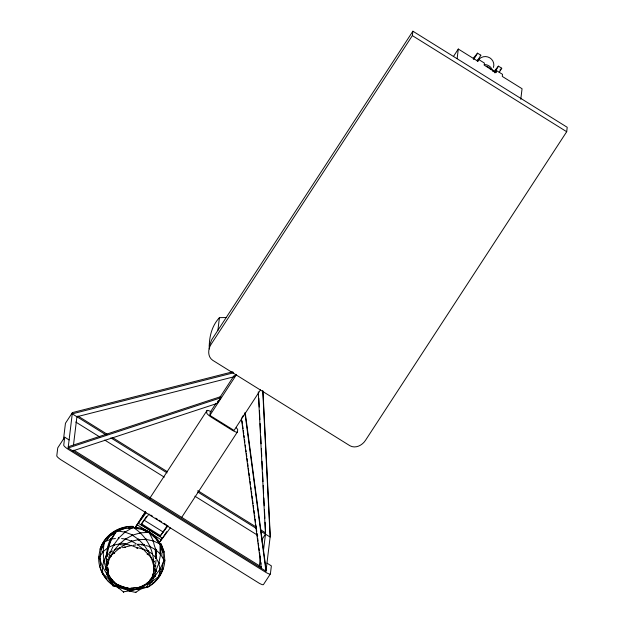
<?xml version="1.0" encoding="UTF-8"?>
<svg xmlns="http://www.w3.org/2000/svg" width="624" height="624" viewBox="0 0 624 624"><rect width="100%" height="100%" fill="white"/><g stroke="black" fill="none" stroke-linecap="round" stroke-linejoin="round"><path stroke-width="0.94" d="M99.551 557.661C98.935 557.372 99.278 559.408 99.512 557.185M106.392 564.611L106.174 555.922L107.609 547.427L108.334 547.108L107.975 548.215M111.977 580.258L112.57 580.172L112.484 580.655M137.288 588.268L137.147 587.527L130.307 588.416C130.853 589.618 128.513 588.83 131.071 588.947C130.806 587.239 130.127 590.413 130.892 588.565M117.827 585.538C118.669 583.518 126.719 589.407 123.271 587.098M132.545 589.033L123.24 587.293L124.215 587.262L123.677 587.878L124.028 587.145L130.9 588.853M160.672 544.619L160.29 543.473L160.095 543.832M106.969 563.878C104.559 563.956 108.475 562.708 107.258 565.82M106.977 556.187L106.493 555.742L106.072 556.351L106.688 555.485L107.024 556.195L106.096 556.085M106.564 562.068L106.579 559.19M113.903 545.15C113.17 546.624 113.389 542.95 114.098 545.204C112.718 545.275 114.122 544.502 113.786 545.251M130.744 588.385C129.644 590.21 129.73 587.402 132.483 588.409M137.779 588.744L137.998 589.165L140.111 588.744M164.424 559.892C163.886 560.999 163.948 560.929 164.19 559.681C164.876 560.313 163.316 560.391 164.268 559.97M132.959 527.319C133.559 527.21 131.648 527.498 133.396 527.498C131.789 526.617 133.458 528.263 132.787 527.062M146.336 587.48L147.568 586.638M137.186 588.323L136.999 587.551L137.6 587.792M155.516 570.874L156.179 571.022L155.649 570.461M160.54 544.69L160.477 544.011L160.891 554.042L160.407 553.496L160.095 553.878M128.466 588.736C132.943 588.666 127.733 588.502 132.085 589.103M132.288 535.673C133.887 534.573 130.72 535.548 132.545 535.088M159.128 563.3C159.557 561.28 157.763 563.948 159.128 563.316M209.235 348.988C209.032 337.576 211.474 326.266 219.43 317.639L226.426 317.538M104.208 560.68C104.434 562.427 102.554 560.602 103.982 560.391M104.231 560.937C103.124 561.335 104.676 560.446 103.444 561.015M137.834 588.713L138.98 588.736M133.084 527.615L132.561 527.647L133.208 527.639M149.869 547.014C149.869 545.158 149.846 547.677 150.103 546.14M112.648 580.944L112.671 580.273L112.64 580.804M130.369 590.593L131.336 590.647M159.19 575.507C159.276 576.974 159.362 574.751 159.697 575.687M164.089 560.063C163.301 560.742 164.463 559.338 164.424 560.485M118.693 538.73C118.981 536.546 118.139 539.799 118.466 537.95C118.802 539.635 118.006 536.632 118.677 538.738M125.206 544.128C125.884 544.986 125.346 542.942 125.385 544.424M160.009 543.839L160.095 553.816L160.867 553.909L160.68 554.65M119.512 586.217C117.507 585.218 118.412 585.094 118.349 585.601C117.023 586.006 118.381 583.978 118.396 585.39C117.437 586.521 117.351 583.861 118.435 585.086M118.209 584.844L117.967 585.663L118.388 584.969L117.686 584.953L118.061 585.616L118.568 585.094M130.588 588.44L130.549 589.134L130.603 588.44M130.408 589.29L130.112 588.51M160.711 544.409L159.939 544.565M110.534 552.685C108.607 551.569 112.078 552.209 109.98 552.334C111.329 552.326 108.95 552.474 110.729 552.38M142.537 585.71C142.389 586.412 143.2 586.209 142.21 585.881M156.468 557.645C156.491 556.858 155.056 559.104 156.616 557.973L155.992 549.432L155.126 549.354L155.977 549.393M130.494 590.483L129.776 590.577M130.541 590.912L130.299 590.304L130.814 590.405M116.711 531.391C115.892 530.244 117.569 530.962 116.501 530.673M135.182 527.444C144.409 527.459 155.47 534.292 159.393 542.443M132.865 527.116L132.608 527.654M159.565 576.092L159.401 575.64M156.008 549.635C154.682 549.58 156.016 549.822 155.618 549.409M159.697 575.866C157.958 575.195 160.111 576.412 158.964 575.96M147.654 551.234L148.434 550.797L147.989 551.296M102.601 573.472C103.99 573.074 102.531 574.766 102.648 573.136M159.19 562.887L158.551 563.394M148.707 532.553L148.957 531.874L148.434 532.225M154.245 576.428C154.042 575.383 154.674 577.762 155.072 576.124M137.467 545.072L137.99 544.448L137.522 544.393M130.697 589.072L130.182 588.487M106.361 569.314C105.37 569.088 105.44 568.94 106.415 569.462M140.478 532.662C140.041 533.629 140.057 531.929 140.072 533.029M103.99 541.663C103.412 543.137 104.84 542.053 104.169 541.585M137.389 588.159L136.874 587.59M103.046 552.482C104.075 550.961 101.509 551.351 103.038 552.49M102.679 551.678L103.381 552.037L102.617 551.881M109.512 576.615L109.489 575.726M106.423 564.564L106.314 563.737M105.737 569.236L106.501 568.94L105.706 569.018M110.159 580.64L109.66 580.531L109.808 579.961M144.69 585.577L144.651 585.936M106.408 570.874L106.072 568.807M106.166 567.91L106.431 565.211M130.673 588.643L130.065 588.838L130.595 588.861M156.601 558.145L155.774 557.942L155.267 549.674M155.095 566.046L155.228 565.578L155.774 565.82M154.97 566.194C156.608 565.945 155.056 566.92 155.103 565.874M155.844 558.191L156.546 557.825M103.951 542.186L104.239 542.451L103.958 542.108M104.27 542.474L103.6 542.373L104.333 542.42M107.64 548.207C107.461 546.296 108.412 548.223 108.514 547.607C106.322 548.878 110.3 537.506 111.829 538.816M142.35 585.881L142.756 586.505L142.506 585.796M160.352 569.174C159.089 568.831 160.524 569.595 160.337 568.675C158.636 569.314 160.937 569.431 159.853 568.979M130.182 591.131C129.698 590.522 130.432 590.725 123.341 591.864L118.061 587.496L112.195 581.069M153.106 540.797C154.331 541.616 152.771 540.977 153.13 540.688M155.633 563.963L156.023 560.266M156.226 558.418L156.218 557.77M159.838 570.274L159.19 576.108L151.71 581.919L149.089 584.719M159.939 569.384C159.471 564.221 157.661 559.01 153.754 555.43M125.51 543.738C117.296 541.921 116.953 545.836 125.408 544.635M107.687 571.943C108.841 563.932 105.3 568.433 107.632 567.271L107.749 574.837C107.188 575.835 107.063 574.018 107.507 575.008M116.524 531.164C115.612 530.595 116.555 531.016 116.415 531.266L113.95 535.33M131.656 545.462C130.447 545.501 132.358 545.649 131.173 545.306M114.27 585.998L114.676 585.491L114.473 586.154M63.515 439.288L65.45 423.267L72.407 412.597L232.83 371.779M69.1 439.928L64.701 437.19L63.726 445.263A5.858 1.209 33.1 0 0 67.985 449.179L265.847 572.372A5.858 1.209 33.1 0 0 270.387 573.932L271.37 565.867L266.971 563.129M262.977 391.209L270.278 535.798L265.996 571.194L68.125 448.001L72.407 412.597M73.515 444.811L76.916 416.746L234.101 376.748L235.919 374.54M147.958 532.366L141.274 528.996L147.155 531.687M211.154 411.785A6.505 1.342 33.1 0 0 206.911 410.67L206.661 412.737A6.505 1.342 33.1 0 0 211.981 417.635L231.761 429.952A6.505 1.342 33.1 0 0 237.44 431.902L237.689 429.835A6.505 1.342 33.1 0 0 236.207 427.791M217.901 330.283L219.43 317.639M260.528 389.852L234.07 430.435L209.882 415.381L210.28 412.136L216.099 403.205M72.782 450.895L217.222 403.408L220.74 397.823L220.888 396.575L68.273 446.745M259.295 566.475L260.465 556.795M262.22 542.287L262.688 538.411L265.473 534.144L258.281 391.81M263.359 551.561L265.473 534.144M412.355 35.623L412.893 31.2L567.224 127.296L566.693 131.719L365.446 440.404C362.279 445.333 355.469 448.898 349.916 445.731L212.722 360.313C207.441 356.78 207.87 349.105 211.107 344.308L412.355 35.623L566.693 131.719M457.135 58.648L458.297 49.039L478.093 61.363L478.343 59.296L484.396 63.063L484.146 65.13L496.236 72.657L496.486 70.59L502.531 74.35L502.281 76.417L522.062 88.733L520.783 99.31M158.972 543.223L155.236 537.693L153.816 536.523M124.16 587.574C122.85 586.942 124.917 588.362 123.232 587.722M118.669 587.519C117.718 588.619 118.833 586.225 118.248 588.034M158.418 562.91C159.861 562.825 158.317 562.879 158.504 563.425M107.437 565.336C110.627 558.8 106.306 565.672 107.812 562.442M153.356 574.072L152.989 576.896L146.383 587.005M153.605 572.185L153.871 561.772L152.615 554.174L148.918 551.671M151.453 581.693C153.652 580.765 150.875 582.769 151.952 581.24M130.307 588.557L130.408 588.666M159.229 562.988L158.449 562.786M111.064 539.487L111.072 538.754L111.727 539.089M163.87 560.11L164.525 560.165M107.429 565.484C109.543 554.783 116.899 545.509 125.51 539.05L131.96 541.32L136.149 543.746M153.613 571.966L153.582 565.851M155.47 570.609C156.671 570.664 154.456 571.436 156.187 570.999M140.267 533.146C141.414 532.607 139.799 532.607 140.026 533.122M146.094 538.972C144.908 539.815 146.367 538.808 146.086 539.838M107.851 547.271C108.17 548.48 108.209 548.051 108.038 547.178M147.475 586.833C146.765 586.755 145.907 587.005 147.248 586.849M155.165 549.822L155.906 549.253M107.008 574.431L107 574.907L106.805 573.924M147.17 586.763C145.915 586.919 147.592 587.09 147.319 586.872M124.028 587.652L124.098 587.278M106.376 556.616L106.096 556.226L106.704 556.117M107.507 548.02L108.397 547.919M108.147 548.839L107.024 556.132M138.286 539.861L138.801 539.191L138.957 540.041M123.817 587.083C123.068 587.909 124.262 587.535 123.661 587.044M98.639 557.419L100.16 548.792C104.699 535.01 118.716 525.775 133.115 526.367M162.209 568.355L163.66 560.071M164.291 560.633L164.432 560.235M164.869 560.149C164.245 571.685 157.349 582.262 147.124 587.605M107.78 547.31L107.999 548.044M106.805 554.806L107.266 552.24M107.57 550.524L107.874 548.816M103.342 573.721C102.921 574.111 103.397 574.033 103.35 573.635M111.454 538.886L110.83 538.855L110.721 539.705M138.754 588.705L137.6 588.994M149.495 546.647L150.376 546.507M150.322 546.429L149.713 546.733M106.977 574.376L106.657 574.088M160.337 555.493L158.824 563.238L156.226 569.829M156.023 571.264L155.337 571.1L155.462 570.625M125.377 588.151L123.443 587.761L123.739 587.09M103.334 552.092L102.773 551.936M154.541 576.537L155.875 570.734M138.707 539.44L138.2 539.425M136.367 588.814L135.962 589.212L136.531 589.337M160.345 569.057L159.892 568.838M102.18 567.052C103.771 567.653 101.026 566.124 102.851 566.686C101.447 566.717 103.623 566.803 102.398 567.395M104.224 561.077L103.568 560.929M102.476 567.06L102.898 566.81L102.141 566.904M151.484 581.662L152.264 581.88M107.578 568.058L108.186 571.841L107.656 572.192M152.194 581.896L151.609 581.498M160.477 544.3L160.446 543.886M160.571 554.471L160.672 553.917M110.12 580.016C109.379 580.765 110.144 580.343 109.34 579.657M107.679 571.826L108.108 571.506L107.687 568.659M105.955 569.174L106.525 569.041M100.113 549.128L100.121 549.089C104.66 535.298 118.677 526.071 133.084 526.664M101.26 549.502L104.754 542.155M209.313 345.93L211.637 339.885L412.893 31.2M153.863 571.873L155.392 566.218L154.783 564.439M108.709 557.825L110.315 552.248L113.724 545.002L118.747 538.021M149.191 532.007C148.34 533.372 150.072 531.671 148.457 531.976M108.241 547.864L108.35 547.303M152.911 540.907C154.003 539.963 152.662 541.609 155.353 548.379M159.767 576.061L154.229 582.496L147.163 587.309C147.272 586.271 146.406 587.964 147.053 586.747M155.813 557.708L155.844 558.113M148.309 581.88L148.801 581.428M109.925 552.084L110.495 552.497M110.588 539.3L111.595 539.471M109.902 543.551L108.943 546.179M116.462 584.181L117.094 584.376L112.063 580.18M110.191 542.74L111.072 540.314M114.379 585.998L114.691 585.491L114.13 585.218M111.376 539.549L110.83 538.855L110.978 539.308M138.481 539.44L139.035 539.378M106.564 563.948L107.531 561.389M111.392 539.495L111.095 538.957L111.595 538.777M108.865 545.54L111.345 539.027L104.224 541.889L103.108 551.663L103.873 560.726L105.994 568.604M108.553 547.412L107.554 547.576M492.773 70.964L493.03 70.208L492.695 70.652M112.125 580.64L112.671 580.25L112.343 580.632M152.326 576.256L153.371 573.698L152.248 576.295M137.085 587.551L136.913 588.081M108.592 559.829L107.741 559.603L108.264 559.923M136.492 589.415L136.032 589.235L136.352 588.838M115.744 531.008L116.095 531.508M151.499 578.019L150.368 580.609L142.132 587.956M124.636 531.952C123.903 532.483 125.416 532.467 125.042 531.944M131.633 545.665L131.188 545.649M130.151 591.287L129.706 591.271M143.824 545.243L144.019 544.557L143.91 545.446M102.851 545.938L101.299 549.206L99.848 557.458L100.012 559.252M104.013 543.488L104.793 541.858M158.707 575.702L162.24 568.066M160.165 575.219L163.394 568.441M160.368 544.144L153.41 540.946L146.047 539.432L139.784 539.627M168.02 525.814L159.962 536.383L140.993 524.573L146.632 516.329M159.962 536.383L167.099 525.845M125.713 539.417C126.516 537.911 123.848 539.401 125.424 539.44M163.94 560.227L164.525 560.056M473.608 59.038L473.928 58.321L473.257 59.015M494.497 72.041L494.567 71.464M154.276 576.365L155.048 576.443L155.072 575.812M154.105 577.364L151.71 581.919L148.403 583.604M106.345 555.789L106.782 555.664M110.916 539.464L116.15 530.899M151.882 577.512L151.453 577.442L151.952 577.34M153.722 574.462L155.711 571.147L155.571 568.987M138.005 588.783L138.7 588.892M474.061 58.96L477.555 53.165L480.847 55.216L477.36 61.012M494.949 71.963L498.443 66.16L501.743 68.211L499.247 72.353M111.977 538.528L113.287 536.422M217.37 402.16L218.377 400.569M241.901 417.674L243.415 415.272M125.845 539.308L125.611 538.832M111.977 538.052L116.314 531.18M135.096 527.584L145.291 511.82M64.701 437.19L57.751 447.86L56.776 455.926A5.858 1.209 33.1 0 0 61.027 459.841L258.898 583.042A5.858 1.209 33.1 0 0 263.437 584.602L270.387 573.932M149.69 498.428L206.911 410.67M219.804 397.527L234.094 375.609M146.11 512.819L134.792 528.161L141.242 529.285M145.642 511.789L138.232 523.154L162.419 538.208L166.647 531.718M209.882 415.381L236.348 374.798M453.547 56.332L458.297 49.039M162.271 537.919L159.455 542.373M159.666 542.162L170.297 527.881M477.29 60.918L478.343 59.296M181.81 517.226L237.44 431.902M494.957 72.93L496.486 70.59M98.99 557.84L99.372 557.029M160.056 554.206L160.828 553.901M110.799 555.968C118.646 548.371 127.616 541.156 138.817 539.659L138.941 539.284M148.793 581.49L148.676 581.911M106.626 574.22L107.047 574.049M108.178 559.689L110.269 556.717M153.449 540.68L152.88 540.368L152.841 540.875M148.629 581.49L148.348 581.896M99.029 557.224L99.302 557.723M148.816 532.327C149.113 531.305 148.863 533.356 149.292 532.217M154.869 576.077L159.947 569.283L164.198 560.485L160.633 554.393M473.398 58.094L477.555 53.165M493.795 71.744L498.443 66.16M499.941 70.044L501.743 68.211M140.993 524.573L149.058 514.004M138.871 540.041L138.7 539.198M137.506 544.51L137.951 544.534M147.997 582.332L146.819 583.752L136.75 588.861M149.76 580.211L151.515 578.089M105.721 569.143L106.454 569.072M144.105 545.048L143.738 544.807M107.164 539.097L110.128 535.657L113.911 533.075M105.355 541.46L110.097 535.946L116.906 531.313M131.446 590.554C134.87 589.719 145.486 587.168 146.749 587.207M106.392 555.992L106.704 556.296M138.598 589.033L137.81 588.908M155.298 549.799L155.844 549.237M146.297 539.776L145.969 538.988M102.851 572.621C101.439 567.107 103.958 559.377 106.579 555.594M112.18 580.577L112.671 580.25M106.649 555.875L108.802 553.745M110.167 552.388L112.523 550.945M152.381 553.816C152.646 553.925 152.56 554.596 152.513 553.699M154.331 576.1L155.072 576.404M125.276 532.436L124.979 531.866L124.855 532.553M119.395 537.404L124.995 532.132L133.021 527.35C142.498 533.138 149.51 542.513 152.303 553.27M150.977 579.829L154.58 576.451M155.774 557.848L156.53 557.716M156.608 558.035L155.813 557.989M116.399 584.399L117.047 584.384M132.257 534.823L124.995 532.132L116.602 530.845M147.163 583.253L148.528 582.114M107.773 547.794L103.108 551.663L99.216 557.513L102.484 566.654L106.993 574.283L106.696 572.528M107.913 547.677L112.64 545.485M125.432 538.762L125.26 539.518M109.808 580.008L109.574 580.46M137.436 547.919C137.896 546.998 150.602 552.24 148.036 550.711M148.668 581.467L148.855 581.818M142.857 586.443L142.397 585.788M146.484 586.942L146.281 586.498L146.944 586.833M146.788 586.973L146.874 587.293M142.319 586.264L145.556 584.095M146.999 583.128L148.45 582.161M141.453 588.596C142.678 589.493 141.25 587.044 141.453 588.596L135.587 592.426L129.636 591.076L123.731 588.666L117.835 585.101M106.837 564.346L106.181 563.878L106.408 564.463M133.076 527.678L133.013 527.623M119.839 544.307L119.223 543.863M112.008 580.117L112.453 580.094M126.329 538.598L132.054 535.447M109.512 579.797L109.426 580.304M103.295 573.557L102.578 573.55M138.512 588.588L141.671 587.005M113.498 545.103L118.669 544.112M480.23 55.489L480.847 55.216M148.832 532.155L149.261 532.139M153.239 573.222L153.184 573.745M137.631 544.261L143.949 544.549M153.473 565.001C153.637 564.72 153.247 564.517 153.473 565.001L151.32 557.825L143.099 549.089L137.826 544.721M118.677 530.408L124.761 528.263M117.772 531.008L124.73 528.559L133.029 527.881M107.648 571.779L108.186 571.841M68.125 448.001L220.74 397.823M114.73 549.643L119.707 548.02M141.469 586.537L136.664 588.034L137.132 587.644M138.895 587.379L143.099 586.1M132.655 535.166L140.392 532.841L147.662 532.412M233.626 372.785L72.259 413.845L105.862 434.772M136.001 589.306L130.634 590.343M141.718 588.424L147.007 587.34M107.679 571.397L108.139 571.639M141.375 587.816L142.514 587.597M138.551 588.713L137.857 588.806M144.058 587.675L147.038 587.254M124.886 531.89L124.613 532.576M130.213 588.572L137.21 587.535M129.862 588.916L133.068 588.494M155.095 565.765L155.704 565.906M133.325 545.282L136.024 544.947M122.452 547.693L131.531 545.501L136.594 547.568M153.839 561.772L154.198 561.358L153.457 561.85L154.253 561.499L153.395 561.655L153.839 561.772L151.827 558.613M111.454 539.011L115.44 538.543M118.271 538.216L118.849 538.216M132.436 588.502L129.94 588.721M98.998 557.848L99.551 557.942M106.79 563.784L106.423 564.041M128.45 527.966L130.291 527.81M149.042 532.334L152.794 539.721M106.439 563.901L106.22 564.307M130.681 588.752L130.081 588.713M129.979 588.892L123.731 588.666L119.956 587.886M141.375 544.916L144.035 545.064L147.662 550.407M107.687 571.342L108.124 571.561M123.006 588.136L124.738 588.284M121.579 538.559L124.309 538.902M127.429 588.19L123.396 587.363M123.997 587.894L123.474 587.738M125.58 544.159L129.831 545.119M108.248 560.087L107.741 559.603L108.287 559.471M130.572 589.134L130.291 588.931M145.759 545.516L150.064 546.663L154.588 549.097M114.504 585.718L121.508 587.769M154.619 575.827L155.072 576.373L154.619 576.303M127.663 589.75L130.393 590.647M122.538 587.02L117.694 584.969M112.991 585.413L118.061 587.496M117.85 585.039L119.644 585.788M155.345 549.502L155.789 549.783M141.695 588.775L141.843 588.26L141.437 588.416M143.777 545.399L143.668 545.033M117.796 585.218L121.735 587.551M77.891 416.013L107.663 434.546M112.624 437.642L167.209 471.619M197.808 490.675L256.526 527.233M260.66 529.807L265.621 532.896M110.822 437.861L167.06 472.875M197.652 491.923L256.37 528.481M260.504 531.055L270.13 537.046L262.727 390.523M75.785 422.042L99.77 436.979M104.731 440.068L164.276 477.142M194.875 496.189L257.728 535.322M73.757 450.161L261.487 567.044L261.339 568.292L241.402 418.478M150.704 515.034L152.357 516.056M155.649 518.115L157.303 519.137M158.948 520.166L161.429 521.711M163.901 523.247L166.374 524.792M144.136 520.159L163.106 531.968M141.391 523.754L160.36 535.564M137.03 524.722L161.218 539.783M113.373 582.223L115.604 583.666M109.98 580.211L109.645 580L114.317 585.671M112.382 581.771L113.981 582.808M132.694 535.384L138.528 539.456M151.679 534.784L148.84 532.451L155.204 537.982M107.422 580.359L111.111 583.378M114.028 586.092C104.309 579.836 98.257 568.714 98.678 557.123M113.864 581.919L112.203 580.328M156.429 550.384L160.251 553.979M102.905 573.542L109.411 579.774M138.817 539.659L143.403 544.409M155.236 537.693L159.011 542.927M103.03 573.643L102.586 573.378M106.868 579.595L102.437 573.44L99.458 565.516M109.512 576.303L111.665 579.524M109.325 576.03L112.866 581.443M107.297 574.805L112.593 584.587M136.835 588.128L136.843 587.613L136.617 588.12M148.177 551.171L150.922 556.99M107.156 574.634L109.59 579.875M106.064 568.877L106.961 570.851M108.092 573.316L109.216 575.78M161.101 543.793L164.089 551.717L164.83 560.407M161.07 544.089L164.05 552.014M161.312 547.778L162.911 552.022L163.628 560.407M160.961 547.225L162.88 552.31M107.679 571.615L109.036 576.077M155.587 549.268L155.938 553.433M245.209 412.589L266.144 569.946M244.928 412.877L265.996 571.194M242.065 421.067L242.447 423.946M242.705 425.872L243.087 428.75M243.344 430.669L243.727 433.555M243.984 435.474L244.234 437.393M244.491 439.312L244.873 442.198M245.255 445.076L245.513 446.995M245.895 449.881L246.152 451.799M246.41 453.718L246.792 456.604M247.049 458.523L247.432 461.401M247.689 463.328L248.071 466.206M248.329 468.125L248.711 471.011M248.968 472.93L249.35 475.808M249.6 477.727L249.857 479.653M250.115 481.572L250.497 484.45M250.879 487.336L251.137 489.255M251.394 491.174L251.776 494.06M252.034 495.979L252.416 498.857M252.673 500.776L253.055 503.662M253.313 505.58L253.695 508.459M253.945 510.385L254.335 513.263M254.584 515.182L254.842 517.109M255.099 519.028L255.481 521.906M255.863 524.792L256.121 526.711M256.378 528.629L256.76 531.515M257.018 533.434L257.4 536.312M257.657 538.231L258.04 541.117M258.297 543.036L258.679 545.914M258.929 547.841L259.319 550.719M259.568 552.638L260.465 559.361M260.848 562.247L261.105 564.166M99.887 557.162L100.3 561.655M100.472 563.449L100.636 565.25M100.183 561.046L100.597 565.547M258.827 398.307L259.264 407.02M259.459 410.896L259.904 419.609M260.099 423.485L260.536 432.198M260.731 436.075L261.121 443.82M261.37 448.656L261.76 456.401M262.002 461.245L262.392 468.991M262.587 472.867L263.032 481.58M263.227 485.449L263.617 493.194M263.858 498.038L264.248 505.783M264.451 509.66L264.888 518.372M265.083 522.249L265.52 530.962M160.547 551L160.563 552.864M106.938 562.068L106.93 558.917M484.676 64.506A8.549 8.323 6.9 0 1 492.671 71.05M478.07 60.395A8.549 8.323 6.9 0 1 493.451 67.423M486.463 66.191A7.16 6.965 6.9 0 1 490.667 69.631M149.924 498.163A6.505 1.342 33.1 0 1 150.517 498.155M146.609 583.409L147.365 583.838L146.609 583.409M123.755 588.783C124.363 588.939 124.129 588.533 123.755 588.806M146.702 583.3L147.311 583.9L146.702 583.3M135.626 592.27C135.868 592.722 136.227 592.223 135.626 592.27M113.233 582.543L113.997 582.254L113.108 582.543L113.35 581.911L113.763 582.161L113.194 582.566M124.831 547.193C125.346 547.825 125.268 547.279 124.831 547.193M131.609 541.047L132.054 541.718L131.609 541.047M114.34 549.463L115.042 549.955L114.379 549.377M150.821 557.762L151.655 557.513L150.821 557.794M109.606 579.119L110.425 578.916L109.613 579.158M109.442 578.799L110.269 578.635L109.442 578.799M123.365 592.067C124.137 592.145 123.591 591.653 123.38 592.028M137.007 547.888C137.366 549.276 137.935 546.468 137.007 547.888M119.332 547.817L119.886 548.426L119.332 547.817M142.654 549.136C143.302 549.089 143.153 548.753 142.662 549.136M137.077 547.825C137.241 549.26 137.935 546.593 137.077 547.825M112.897 585.694L113.529 585.616L113.084 585.148L112.889 585.936L113.638 585.499L112.897 585.694M147.28 554.276C147.833 555.391 148.411 552.965 147.28 554.276M113.966 552.591L114.621 553.184L113.966 552.591M131.531 541.351C131.851 542.576 132.35 539.947 131.531 541.351M107.359 562.747L108.163 563.152L107.39 562.731M147.358 554.369L148.021 553.979L147.358 554.369M109.45 578.846L110.245 578.557L109.45 578.846M153.543 569.088L154.432 569.174L153.559 569.065M152.615 576.615L153.496 576.74L152.615 576.615M113.287 582.551L113.935 582.208L113.287 582.551M110.386 555.781L111.142 556.257L110.386 555.781M150.111 580.18L150.875 580.648L150.111 580.18M138.052 528.434L136.438 528.154L138.052 528.434"/></g></svg>
